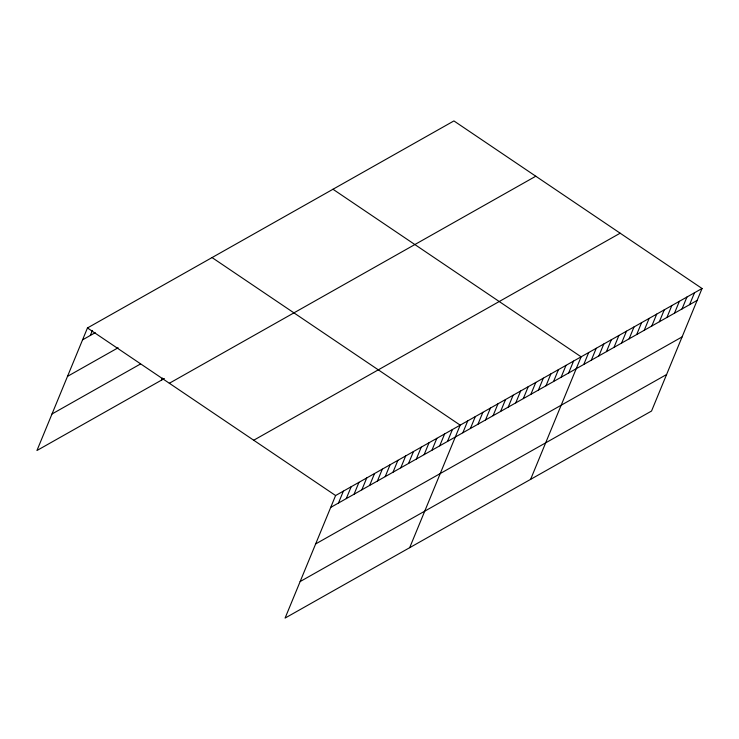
<?xml version="1.0" encoding="UTF-8"?>
<svg xmlns="http://www.w3.org/2000/svg" width="739" height="739" viewBox="0 0 739 739"><rect width="100%" height="100%" fill="white"/><g stroke="black" fill="none" stroke-linecap="round" stroke-linejoin="round"><path stroke-width="1.11" d="M702.05 288.496L335.598 495.536L285.088 618.072L651.539 411.041L702.05 288.496L453.912 120.928L87.461 327.959L36.95 450.504L164.381 378.507M90.343 335.451L92.384 330.499M161.545 380.105L162.377 378.082M338.48 503.028L343.386 491.13M346.268 498.622L351.173 486.733M354.055 494.225L358.96 482.336M361.842 489.828L366.747 477.939M369.629 485.431L374.534 473.533M377.417 481.024L382.322 469.136M385.204 476.627L390.109 464.739M392.991 472.23L397.896 460.342M400.778 467.833L405.683 455.935M408.565 463.427L413.471 451.538M416.353 459.03L421.258 447.141M424.14 454.633L429.045 442.744M431.927 450.236L436.832 438.338M439.714 445.829L444.619 433.941M447.501 441.432L452.407 429.544M409.683 547.682L460.194 425.147L212.047 257.569M462.845 432.758L467.75 420.87M470.41 428.491L475.306 416.602M477.967 424.223L482.863 412.334M485.523 419.955L490.428 408.067M493.079 415.678L497.984 403.79M500.636 411.411L505.541 399.522M508.201 407.143L513.097 395.254M515.757 402.875L520.653 390.986M523.314 398.598L528.219 386.709M530.87 394.33L535.775 382.442M538.426 390.063L543.331 378.174M545.992 385.795L550.888 373.906M553.548 381.518L558.444 369.629M561.104 377.25L566.009 365.362M568.66 372.983L573.566 361.094M530.611 479.362L581.122 356.826L332.975 189.249M583.782 364.438L588.678 352.549M591.339 360.17L596.234 348.281M598.895 355.902L603.791 344.014M606.451 351.635L611.356 339.737M614.007 347.358L618.913 335.469M621.573 343.09L626.469 331.201M629.129 338.822L634.025 326.934M636.685 334.555L641.581 322.657M644.242 330.278L649.147 318.389M651.798 326.01L656.703 314.121M659.354 321.742L664.259 309.853M666.92 317.474L671.816 305.577M674.476 313.197L679.372 301.309M682.032 308.93L686.937 297.041M689.589 304.662L694.494 292.773M82.556 339.857L95.211 332.707M67.508 376.363L118.12 347.773M51.998 413.988L140.576 363.939M169.342 383.264L535.793 176.224M253.708 440.232L620.16 233.201M330.693 507.425L697.145 300.394M315.645 543.941L682.097 336.901M300.145 581.556L666.596 374.525M87.461 327.959L335.598 495.536"/></g></svg>
